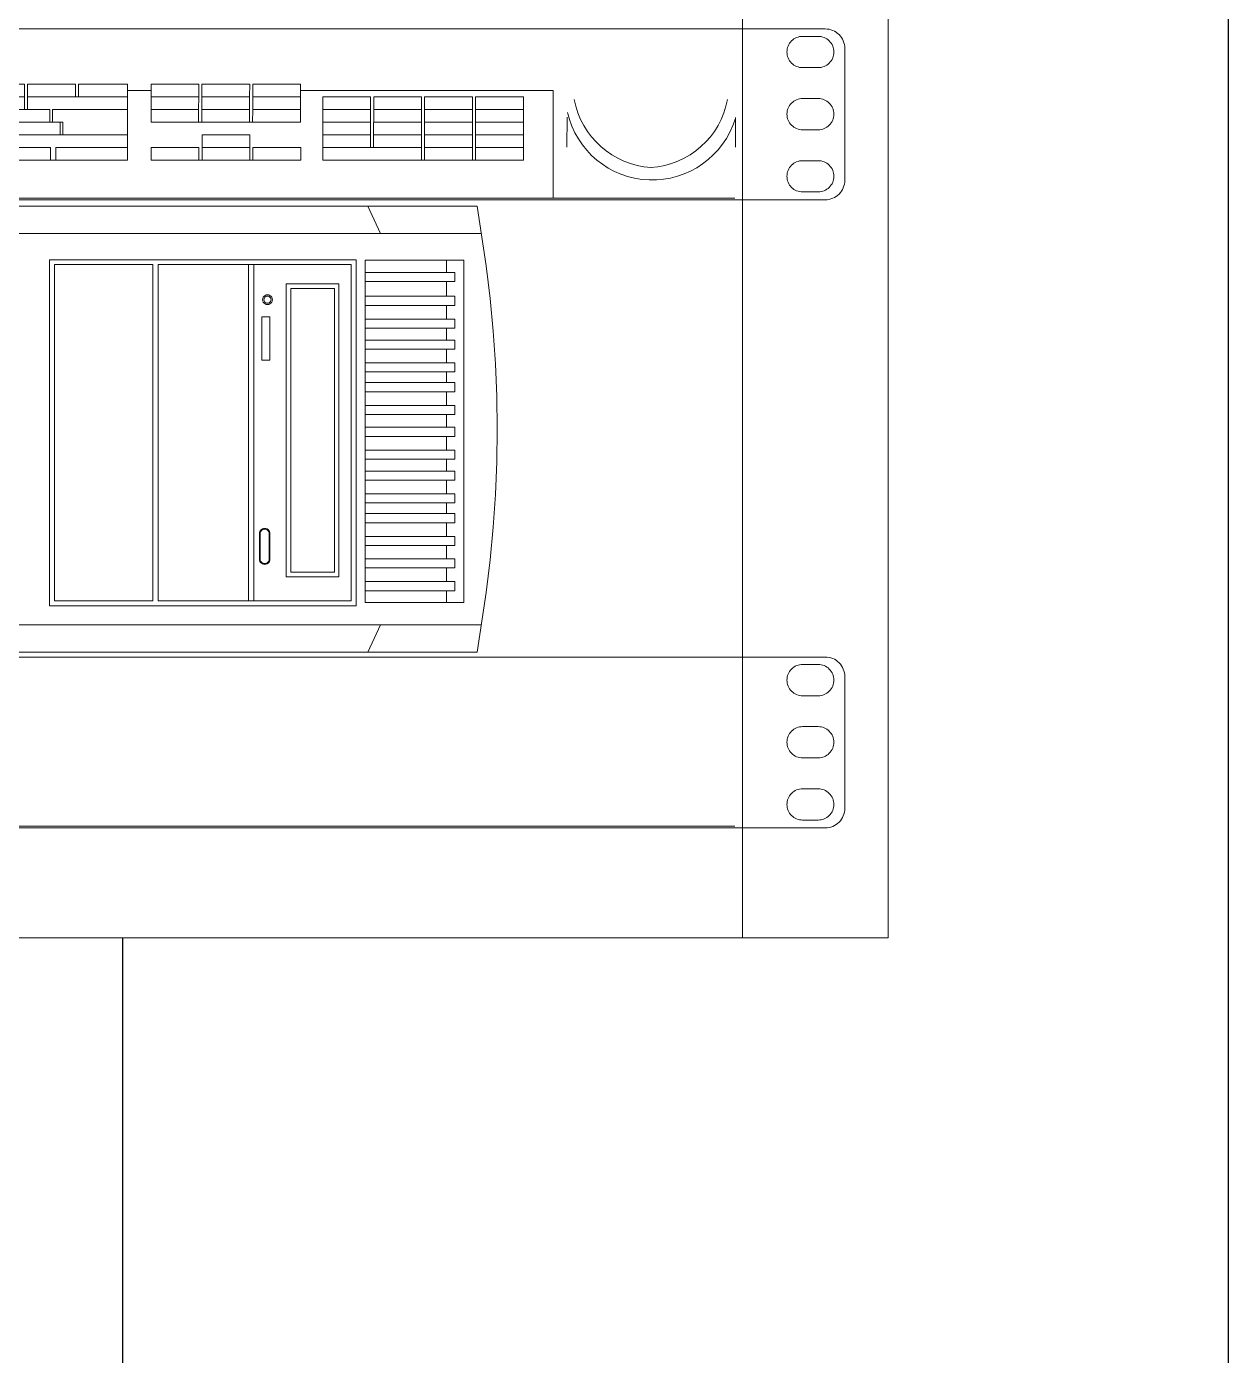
# Model space of a CAD drawing. Header units: millimetres. Extents: x 1256 to 2931, y 3298 to 3694.
# Drawn here: x 2156.78 to 2192.1, y 3433.97 to 3473.02 of the extents above; entities that cross this region are included whole.
import ezdxf

# ---------------------------------------------------------------- set-up
doc = ezdxf.new("R2010")
doc.units = ezdxf.units.MM
doc.layers.get('0').update_dxf_attribs({"color": 250, "lineweight": 5})
for name, color, linetype, lineweight in [('(C)1U - Gestion Cable', 250, 'Continuous', 5), ('Canales', 250, 'Continuous', 25), ('Pantalla Rack', 250, 'Continuous', 5), ('Rack 1 - 2', 250, 'Continuous', 5), ('Servers', 250, 'Continuous', 5)]:
    doc.layers.add(name, color=color, linetype=linetype, lineweight=lineweight)

# ---------------------------------------------------------------- blocks, each defined once
blk = doc.blocks.new('TECLADO FRONTAL')
at = {"color": 250}
for p, q in [((-0.24055, 0.0425), (-0.24055, 0)), ((-0.24055, 0.0425), (-0.22843, 0.0425)), ((-0.22843, 0.045), (-0.22843, 0.015)), ((-0.21013, 0.045), (-0.22843, 0.045)), ((-0.21015, 0.045), (-0.21017, 0.035)), ((-0.21015, 0.0425), (-0.18878, 0.0425)), ((-0.21013, 0.045), (-0.21014, 0.04)), ((-0.18879, 0.04), (-0.18878, 0.045)), ((-0.16986, 0.045), (-0.18878, 0.045)), ((-0.16986, 0.045), (-0.16987, 0.04)), ((-0.16865, 0.04), (-0.16864, 0.045)), ((-0.14973, 0.045), (-0.16864, 0.045)), ((-0.14973, 0.045), (-0.14974, 0.04)), ((-0.14852, 0.04), (-0.14851, 0.045)), ((-0.12959, 0.045), (-0.14851, 0.045)), ((-0.12959, 0.045), (-0.1296, 0.04)), ((-0.12838, 0.04), (-0.12837, 0.045)), ((-0.10945, 0.045), (-0.12837, 0.045)), ((-0.10945, 0.045), (-0.10946, 0.04)), ((-0.10946, 0.0425), (-0.09764, 0.0425)), ((-0.09765, 0.04), (-0.09764, 0.045)), ((-0.07872, 0.045), (-0.09764, 0.045)), ((-0.07872, 0.045), (-0.07873, 0.04)), ((-0.07751, 0.04), (-0.0775, 0.045)), ((-0.05858, 0.045), (-0.0775, 0.045)), ((-0.05858, 0.045), (-0.05859, 0.04)), ((-0.05738, 0.04), (-0.05737, 0.045)), ((-0.01831, 0.045), (-0.05737, 0.045)), ((-0.03845, 0.045), (-0.03846, 0.04)), ((-0.03724, 0.04), (-0.03723, 0.045)), ((-0.01831, 0.045), (-0.01832, 0.04)), ((-0.01832, 0.0425), (-0.00756, 0.0425)), ((-0.00757, 0.04), (-0.00755, 0.045)), ((0.01136, 0.045), (-0.00755, 0.045)), ((0.01136, 0.045), (0.01135, 0.04)), ((0.01257, 0.04), (0.01258, 0.045)), ((0.0315, 0.045), (0.01258, 0.045)), ((0.0315, 0.045), (0.03149, 0.04)), ((0.03271, 0.04), (0.03272, 0.045)), ((0.05163, 0.045), (0.03272, 0.045)), ((0.05163, 0.045), (0.05162, 0.04)), ((0.05284, 0.04), (0.05285, 0.045)), ((0.07226, 0.045), (0.05285, 0.045)), ((0.07226, 0.045), (0.07226, 0.015)), ((0.07226, 0.0425), (0.08154, 0.0425)), ((0.08154, 0.045), (0.08154, 0.03)), ((0.10039, 0.045), (0.08154, 0.045)), ((0.10039, 0.045), (0.10037, 0.04)), ((0.10159, 0.04), (0.1016, 0.045)), ((0.12052, 0.045), (0.1016, 0.045)), ((0.12052, 0.045), (0.12051, 0.04)), ((0.12173, 0.04), (0.12174, 0.045)), ((0.14066, 0.045), (0.12174, 0.045)), ((0.14066, 0.045), (0.14065, 0.04)), ((0.14065, 0.0425), (0.24055, 0.0425)), ((0.24055, 0.0425), (0.24055, 0)), ((-0.21014, 0.04), (-0.22843, 0.04)), ((-0.20895, 0.035), (-0.20894, 0.04)), ((-0.19002, 0.04), (-0.20894, 0.04)), ((-0.19002, 0.04), (-0.19003, 0.035)), ((-0.18882, 0.035), (-0.1888, 0.04)), ((-0.16987, 0.04), (-0.1888, 0.04)), ((-0.16989, 0.04), (-0.1699, 0.035)), ((-0.16868, 0.035), (-0.16867, 0.04)), ((-0.14974, 0.04), (-0.16867, 0.04)), ((-0.14975, 0.04), (-0.14976, 0.035)), ((-0.14854, 0.035), (-0.14853, 0.04)), ((-0.1296, 0.04), (-0.14853, 0.04)), ((-0.12962, 0.04), (-0.12963, 0.035)), ((-0.12841, 0.035), (-0.1284, 0.04)), ((-0.10946, 0.04), (-0.1284, 0.04)), ((-0.10948, 0.04), (-0.10949, 0.035)), ((-0.10827, 0.035), (-0.10826, 0.04)), ((-0.08934, 0.04), (-0.10826, 0.04)), ((-0.08934, 0.04), (-0.08935, 0.035)), ((-0.08813, 0.035), (-0.08812, 0.04)), ((-0.06921, 0.04), (-0.08812, 0.04)), ((-0.06921, 0.04), (-0.06922, 0.035)), ((-0.068, 0.035), (-0.06799, 0.04)), ((-0.04907, 0.04), (-0.06799, 0.04)), ((-0.04907, 0.04), (-0.04908, 0.035)), ((-0.04786, 0.035), (-0.04785, 0.04)), ((-0.02893, 0.04), (-0.04785, 0.04)), ((-0.02893, 0.04), (-0.02895, 0.035)), ((-0.02773, 0.035), (-0.02772, 0.04)), ((-0.0088, 0.04), (-0.02772, 0.04)), ((-0.0088, 0.04), (-0.00881, 0.035)), ((-0.00759, 0.035), (-0.00758, 0.04)), ((0.01135, 0.04), (-0.00758, 0.04)), ((0.01134, 0.04), (0.01133, 0.035)), ((0.01255, 0.035), (0.01256, 0.04)), ((0.03149, 0.04), (0.01256, 0.04)), ((0.03147, 0.04), (0.03146, 0.035)), ((0.03268, 0.035), (0.03269, 0.04)), ((0.07226, 0.04), (0.03269, 0.04)), ((0.10037, 0.04), (0.08154, 0.04)), ((0.10036, 0.04), (0.10035, 0.035)), ((0.10157, 0.035), (0.10158, 0.04)), ((0.12051, 0.04), (0.10158, 0.04)), ((0.1205, 0.04), (0.12049, 0.035)), ((0.1217, 0.035), (0.12171, 0.04)), ((0.14063, 0.04), (0.12171, 0.04)), ((0.14063, 0.04), (0.14062, 0.035)), ((0.14938, 0.04), (0.14938, 0.015)), ((0.16833, 0.04), (0.14938, 0.04)), ((0.16833, 0.04), (0.16829, 0.02)), ((0.16951, 0.02), (0.16955, 0.04)), ((0.18843, 0.04), (0.16955, 0.04)), ((0.18843, 0.04), (0.18843, 0.015)), ((0.18964, 0.04), (0.18964, 0.015)), ((0.20856, 0.04), (0.18964, 0.04)), ((0.20856, 0.04), (0.20856, 0.015)), ((0.20978, 0.04), (0.20978, 0.015)), ((0.22872, 0.04), (0.20978, 0.04)), ((0.2287, 0.04), (0.2287, 0.015)), ((-0.2001, 0.035), (-0.22843, 0.035)), ((-0.2001, 0.035), (-0.20011, 0.03)), ((-0.19889, 0.03), (-0.19888, 0.035)), ((-0.17997, 0.035), (-0.19888, 0.035)), ((-0.17997, 0.035), (-0.17998, 0.03)), ((-0.17876, 0.03), (-0.17875, 0.035)), ((-0.15983, 0.035), (-0.17875, 0.035)), ((-0.15983, 0.035), (-0.15984, 0.03)), ((-0.15862, 0.03), (-0.15861, 0.035)), ((-0.13969, 0.035), (-0.15861, 0.035)), ((-0.13969, 0.035), (-0.1397, 0.03)), ((-0.13849, 0.03), (-0.13848, 0.035)), ((-0.11956, 0.035), (-0.13848, 0.035)), ((-0.11956, 0.035), (-0.11957, 0.03)), ((-0.11835, 0.03), (-0.11834, 0.035)), ((-0.07929, 0.035), (-0.11834, 0.035)), ((-0.09942, 0.035), (-0.09943, 0.03)), ((-0.09821, 0.03), (-0.0982, 0.035)), ((-0.07929, 0.035), (-0.0793, 0.03)), ((-0.07808, 0.03), (-0.07807, 0.035)), ((-0.05915, 0.035), (-0.07807, 0.035)), ((-0.05915, 0.035), (-0.05916, 0.03)), ((-0.05794, 0.03), (-0.05793, 0.035)), ((-0.03901, 0.035), (-0.05793, 0.035)), ((-0.03901, 0.035), (-0.03902, 0.03)), ((-0.03781, 0.03), (-0.03779, 0.035)), ((-0.01888, 0.035), (-0.03779, 0.035)), ((-0.01888, 0.035), (-0.01889, 0.03)), ((-0.01767, 0.03), (-0.01766, 0.035)), ((0.00126, 0.035), (-0.01766, 0.035)), ((0.00126, 0.035), (0.00125, 0.03)), ((0.00247, 0.03), (0.00248, 0.035)), ((0.02139, 0.035), (0.00248, 0.035)), ((0.02139, 0.035), (0.02138, 0.03)), ((0.0226, 0.03), (0.02261, 0.035)), ((0.04153, 0.035), (0.02261, 0.035)), ((0.04153, 0.035), (0.04152, 0.03)), ((0.0426, 0.035), (0.04259, 0.03)), ((0.07226, 0.035), (0.0426, 0.035)), ((0.10035, 0.035), (0.08154, 0.035)), ((0.10035, 0.035), (0.10034, 0.03)), ((0.10156, 0.03), (0.10157, 0.035)), ((0.12049, 0.035), (0.10157, 0.035)), ((0.12049, 0.035), (0.12048, 0.03)), ((0.12169, 0.03), (0.1217, 0.035)), ((0.14062, 0.035), (0.1217, 0.035)), ((0.14062, 0.035), (0.14061, 0.03)), ((0.16832, 0.035), (0.14938, 0.035)), ((0.18843, 0.035), (0.16954, 0.035)), ((0.20856, 0.035), (0.18964, 0.035)), ((0.22872, 0.035), (0.20978, 0.035)), ((-0.19573, 0.03), (-0.22843, 0.03)), ((-0.19573, 0.03), (-0.19574, 0.025)), ((-0.19452, 0.025), (-0.19451, 0.03)), ((-0.17559, 0.03), (-0.19451, 0.03)), ((-0.17559, 0.03), (-0.1756, 0.025)), ((-0.17439, 0.025), (-0.17438, 0.03)), ((-0.15546, 0.03), (-0.17438, 0.03)), ((-0.15546, 0.03), (-0.15547, 0.025)), ((-0.15425, 0.025), (-0.15424, 0.03)), ((-0.13532, 0.03), (-0.15424, 0.03)), ((-0.13532, 0.03), (-0.13533, 0.025)), ((-0.13411, 0.025), (-0.1341, 0.03)), ((-0.11519, 0.03), (-0.1341, 0.03)), ((-0.11519, 0.03), (-0.1152, 0.025)), ((-0.11398, 0.025), (-0.11397, 0.03)), ((-0.07491, 0.03), (-0.11397, 0.03)), ((-0.09505, 0.03), (-0.09506, 0.025)), ((-0.09384, 0.025), (-0.09383, 0.03)), ((-0.07491, 0.03), (-0.07492, 0.025)), ((-0.07371, 0.025), (-0.0737, 0.03)), ((-0.05478, 0.03), (-0.0737, 0.03)), ((-0.05478, 0.03), (-0.05479, 0.025)), ((-0.05357, 0.025), (-0.05356, 0.03)), ((-0.03464, 0.03), (-0.05356, 0.03)), ((-0.03464, 0.03), (-0.03465, 0.025)), ((-0.03343, 0.025), (-0.03342, 0.03)), ((-0.01451, 0.03), (-0.03342, 0.03)), ((-0.01451, 0.03), (-0.01452, 0.025)), ((-0.0133, 0.025), (-0.01329, 0.03)), ((0.04561, 0.03), (-0.01329, 0.03)), ((0.00563, 0.03), (0.00562, 0.025)), ((0.00684, 0.025), (0.00685, 0.03)), ((0.02577, 0.03), (0.02576, 0.025)), ((0.02684, 0.03), (0.02683, 0.025)), ((0.04561, 0.03), (0.0456, 0.025)), ((0.04561, 0.03), (0.04672, 0.03)), ((0.04672, 0.03), (0.04671, 0.025)), ((0.14061, 0.03), (0.08154, 0.03)), ((0.16831, 0.03), (0.14938, 0.03)), ((0.18843, 0.03), (0.16953, 0.03)), ((0.20856, 0.03), (0.18964, 0.03)), ((0.22872, 0.03), (0.20978, 0.03)), ((-0.22844, 0.025), (-0.18408, 0.025)), ((-0.18408, 0.025), (-0.22844, 0.025)), ((-0.18408, 0.025), (-0.18409, 0.02)), ((-0.18288, 0.02), (-0.18286, 0.025)), ((-0.18286, 0.025), (-0.16395, 0.025)), ((-0.16395, 0.025), (-0.18286, 0.025)), ((-0.16395, 0.025), (-0.16396, 0.02)), ((-0.16274, 0.02), (-0.16273, 0.025)), ((-0.16273, 0.025), (-0.14381, 0.025)), ((-0.14381, 0.025), (-0.16273, 0.025)), ((-0.14381, 0.025), (-0.14382, 0.02)), ((-0.1426, 0.02), (-0.14259, 0.025)), ((-0.14259, 0.025), (-0.12368, 0.025)), ((-0.12368, 0.025), (-0.14259, 0.025)), ((-0.12368, 0.025), (-0.12369, 0.02)), ((-0.12247, 0.02), (-0.12246, 0.025)), ((-0.12246, 0.025), (-0.0834, 0.025)), ((-0.0834, 0.025), (-0.12246, 0.025)), ((-0.10354, 0.025), (-0.10355, 0.02)), ((-0.10233, 0.02), (-0.10232, 0.025)), ((-0.0834, 0.025), (-0.08341, 0.02)), ((-0.08219, 0.02), (-0.08218, 0.025)), ((-0.08218, 0.025), (-0.06327, 0.025)), ((-0.06327, 0.025), (-0.08218, 0.025)), ((-0.06327, 0.025), (-0.06328, 0.02)), ((-0.06206, 0.02), (-0.06205, 0.025)), ((-0.06205, 0.025), (-0.04313, 0.025)), ((-0.04313, 0.025), (-0.06205, 0.025)), ((-0.04313, 0.025), (-0.04314, 0.02)), ((-0.04192, 0.02), (-0.04191, 0.025)), ((-0.04191, 0.025), (-0.02299, 0.025)), ((-0.02299, 0.025), (-0.04191, 0.025)), ((-0.02299, 0.025), (-0.02301, 0.02)), ((-0.02179, 0.02), (-0.02178, 0.025)), ((-0.02178, 0.025), (-0.00286, 0.025)), ((-0.00286, 0.025), (-0.02178, 0.025)), ((-0.00286, 0.025), (-0.00287, 0.02)), ((-0.00165, 0.02), (-0.00164, 0.025)), ((-0.00164, 0.025), (0.01728, 0.025)), ((0.01728, 0.025), (-0.00164, 0.025)), ((0.01728, 0.025), (0.01727, 0.02)), ((0.01849, 0.02), (0.0185, 0.025)), ((0.0185, 0.025), (0.07226, 0.025)), ((0.07226, 0.025), (0.0185, 0.025)), ((0.10168, 0.02), (0.10169, 0.025)), ((0.10169, 0.025), (0.12061, 0.025)), ((0.12061, 0.025), (0.10169, 0.025)), ((0.12061, 0.025), (0.1206, 0.02)), ((0.14938, 0.025), (0.1683, 0.025)), ((0.16952, 0.025), (0.18843, 0.025)), ((0.18843, 0.025), (0.16952, 0.025)), ((0.18964, 0.025), (0.20856, 0.025)), ((0.20856, 0.025), (0.18964, 0.025)), ((0.20978, 0.025), (0.22871, 0.025)), ((0.22871, 0.025), (0.20978, 0.025)), ((-0.22845, 0.02), (-0.19998, 0.02)), ((-0.22843, 0.02), (-0.19998, 0.02)), ((-0.19998, 0.02), (-0.19998, 0.015)), ((-0.19779, 0.02), (-0.17978, 0.02)), ((-0.19779, 0.02), (-0.19779, 0.015)), ((-0.19779, 0.02), (-0.17978, 0.02)), ((-0.17978, 0.02), (-0.17978, 0.015)), ((-0.17757, 0.02), (-0.14912, 0.02)), ((-0.17757, 0.02), (-0.17757, 0.015)), ((-0.17757, 0.02), (-0.14912, 0.02)), ((-0.14912, 0.02), (-0.14912, 0.015)), ((-0.1479, 0.02), (-0.00817, 0.02)), ((-0.1479, 0.02), (-0.1479, 0.015)), ((-0.1479, 0.02), (-0.00817, 0.02)), ((-0.00817, 0.02), (-0.00817, 0.015)), ((-0.00695, 0.02), (0.02151, 0.02)), ((-0.00695, 0.02), (-0.00695, 0.015)), ((-0.00695, 0.02), (0.02151, 0.02)), ((0.02151, 0.02), (0.02151, 0.015)), ((0.0237, 0.02), (0.04172, 0.02)), ((0.0237, 0.02), (0.0237, 0.015)), ((0.0237, 0.02), (0.04172, 0.02)), ((0.04172, 0.02), (0.04172, 0.015)), ((0.04392, 0.02), (0.07226, 0.02)), ((0.04392, 0.02), (0.04392, 0.015)), ((0.04392, 0.02), (0.07226, 0.02)), ((0.08154, 0.02), (0.10046, 0.02)), ((0.08154, 0.02), (0.08154, 0.015)), ((0.08154, 0.02), (0.10046, 0.02)), ((0.10046, 0.02), (0.10046, 0.015)), ((0.10168, 0.02), (0.12059, 0.02)), ((0.10168, 0.02), (0.10168, 0.015)), ((0.10168, 0.02), (0.12059, 0.02)), ((0.12059, 0.02), (0.12059, 0.015)), ((0.12181, 0.02), (0.14073, 0.02)), ((0.12181, 0.02), (0.12181, 0.015)), ((0.12181, 0.02), (0.14073, 0.02)), ((0.14073, 0.02), (0.14073, 0.015)), ((0.14938, 0.02), (0.18843, 0.02)), ((0.14938, 0.02), (0.18843, 0.02)), ((0.18964, 0.02), (0.20856, 0.02)), ((0.18964, 0.02), (0.20856, 0.02)), ((0.20978, 0.02), (0.2287, 0.02)), ((0.20978, 0.02), (0.2287, 0.02)), ((-0.22843, 0.015), (0.07226, 0.015)), ((0.08154, 0.015), (0.14073, 0.015)), ((0.14938, 0.015), (0.2287, 0.015)), ((-0.24055, 0), (0.24055, 0))]:
    blk.add_line(p, q, dxfattribs=at)
blk = doc.blocks.new('MOUSE FRONTAL')
at = {"color": 250}
for p, q in [((-0.03329, 0.02004), (-0.03327, 0.03198)), ((0.03327, 0.03187), (0.03329, 0.02004)), ((-0.01329, 0), (0.01329, 0))]:
    blk.add_line(p, q, dxfattribs=at)
for centre, radius, start, end in [((0.00192, 0.04488), 0.03284, 190.3137, 266.5671), ((-0.00211, 0.04488), 0.03284, 273.4329, 349.6863), ((0.00042, 0.04151), 0.03438, 192.9176, 342.8701)]:
    blk.add_arc(centre, radius, start, end, dxfattribs=at)

msp = doc.modelspace()

# ---------------------------------------------------------------- linework, layer by layer
at = {"layer": '(C)1U - Gestion Cable'}
for points in [[(2128.953, 3472.952), (2180.255, 3472.952)], [(2180.255, 3467.931), (2128.953, 3467.931)], [(2128.953, 3454.494), (2180.255, 3454.494)], [(2180.255, 3449.473), (2128.953, 3449.473)]]:
    msp.add_lwpolyline(points, dxfattribs=at)
for points in [[(2180.255, 3472.952, -0.414214), (2180.83, 3472.377), (2180.83, 3468.505, -0.414214), (2180.255, 3467.931)], [(2180.255, 3454.494, -0.414214), (2180.83, 3453.919), (2180.83, 3450.047, -0.414214), (2180.255, 3449.473)]]:
    msp.add_lwpolyline(points, format="xyb", dxfattribs=at)
for points in [[(2180.049, 3471.814), (2179.589, 3471.814, -0.414214), (2179.129, 3472.274), (2179.129, 3472.274, -0.414214), (2179.589, 3472.734), (2180.049, 3472.734, -0.414214), (2180.508, 3472.274), (2180.508, 3472.274, -0.414214)], [(2180.049, 3469.987), (2179.589, 3469.987, -0.414214), (2179.129, 3470.447), (2179.129, 3470.447, -0.414214), (2179.589, 3470.907), (2180.049, 3470.907, -0.414214), (2180.508, 3470.447), (2180.508, 3470.447, -0.414214)], [(2180.049, 3468.161), (2179.589, 3468.161, -0.414214), (2179.129, 3468.62), (2179.129, 3468.62, -0.414214), (2179.589, 3469.08), (2180.049, 3469.08, -0.414214), (2180.508, 3468.62), (2180.508, 3468.62, -0.414214)], [(2180.049, 3453.356), (2179.589, 3453.356, -0.414214), (2179.129, 3453.816), (2179.129, 3453.816, -0.414214), (2179.589, 3454.276), (2180.049, 3454.276, -0.414214), (2180.508, 3453.816), (2180.508, 3453.816, -0.414214)], [(2180.049, 3451.53), (2179.589, 3451.53, -0.414214), (2179.129, 3451.989), (2179.129, 3451.989, -0.414214), (2179.589, 3452.449), (2180.049, 3452.449, -0.414214), (2180.508, 3451.989), (2180.508, 3451.989, -0.414214)], [(2180.049, 3449.703), (2179.589, 3449.703, -0.414214), (2179.129, 3450.162), (2179.129, 3450.162, -0.414214), (2179.589, 3450.622), (2180.049, 3450.622, -0.414214), (2180.508, 3450.162), (2180.508, 3450.162, -0.414214)]]:
    msp.add_lwpolyline(points, format="xyb", close=True, dxfattribs=at)
for p, q in [((2177.819, 3446.239), (2177.819, 3516.239)), ((2154.379, 3467.983), (2177.593, 3467.983)), ((2154.379, 3449.525), (2177.593, 3449.525))]:
    msp.add_line(p, q)
at = {"layer": 'Canales'}
for p, q in [((2192.104, 3406.239), (2192.104, 3535.239)), ((2159.604, 3446.239), (2159.604, 3436.239)), ((2159.604, 3436.239), (2159.604, 3431.239))]:
    msp.add_line(p, q, dxfattribs=at)
at = {"layer": 'Rack 1 - 2'}
for p, q in [((2182.104, 3446.239), (2182.104, 3516.239)), ((2149.604, 3446.239), (2159.604, 3446.239)), ((2159.604, 3446.239), (2182.104, 3446.239))]:
    msp.add_line(p, q, dxfattribs=at)
at = {"layer": 'Servers'}
for p, q in [((2170.024, 3467.748), (2139.185, 3467.748)), ((2139.185, 3467.748), (2170.024, 3467.748)), ((2167.184, 3466.938), (2166.81, 3467.748)), ((2170.287, 3465.987), (2170.024, 3467.748)), ((2167.184, 3466.938), (2140.423, 3466.938)), ((2165.571, 3466.938), (2170.145, 3466.938)), ((2157.458, 3455.997), (2157.458, 3466.169)), ((2157.458, 3466.169), (2166.469, 3466.169)), ((2166.469, 3466.169), (2166.469, 3455.997)), ((2166.737, 3465.796), (2166.737, 3466.158)), ((2166.737, 3466.158), (2169.127, 3466.158)), ((2169.127, 3466.158), (2169.127, 3465.796)), ((2169.127, 3466.158), (2169.629, 3466.158)), ((2169.629, 3466.158), (2169.629, 3456.101)), ((2160.49, 3466.025), (2157.602, 3466.025)), ((2157.602, 3466.025), (2157.602, 3456.141)), ((2160.49, 3466.025), (2160.49, 3456.141)), ((2163.308, 3466.025), (2160.647, 3466.025)), ((2160.647, 3456.141), (2160.647, 3466.025)), ((2163.308, 3466.025), (2163.308, 3456.141)), ((2163.464, 3466.025), (2163.308, 3466.025)), ((2163.464, 3456.141), (2163.464, 3466.025)), ((2166.325, 3466.025), (2163.464, 3466.025)), ((2166.325, 3456.141), (2166.325, 3466.025)), ((2166.737, 3465.527), (2166.737, 3465.796)), ((2169.127, 3465.796), (2166.737, 3465.796)), ((2169.368, 3465.796), (2169.127, 3465.796)), ((2169.368, 3465.796), (2169.368, 3465.527)), ((2170.403, 3465.032), (2170.287, 3465.987)), ((2164.411, 3465.457), (2165.964, 3465.457)), ((2164.411, 3456.854), (2164.411, 3465.457)), ((2165.964, 3465.457), (2165.964, 3456.854)), ((2166.737, 3465.527), (2169.127, 3465.527)), ((2166.737, 3465.095), (2166.737, 3465.527)), ((2169.127, 3465.527), (2169.127, 3465.095)), ((2169.127, 3465.527), (2169.368, 3465.527)), ((2163.722, 3465.033), (2163.717, 3464.995)), ((2163.717, 3464.995), (2163.722, 3464.958)), ((2163.737, 3465.068), (2163.722, 3465.033)), ((2163.76, 3465.098), (2163.737, 3465.068)), ((2163.762, 3465.022), (2163.758, 3464.995)), ((2163.758, 3464.995), (2163.762, 3464.968)), ((2163.79, 3465.121), (2163.76, 3465.098)), ((2163.772, 3465.047), (2163.762, 3465.022)), ((2163.762, 3464.968), (2163.772, 3464.943)), ((2163.789, 3465.069), (2163.772, 3465.047)), ((2163.81, 3465.085), (2163.789, 3465.069)), ((2163.825, 3465.135), (2163.79, 3465.121)), ((2163.835, 3465.095), (2163.81, 3465.085)), ((2163.862, 3465.14), (2163.825, 3465.135)), ((2163.862, 3465.099), (2163.835, 3465.095)), ((2163.9, 3465.135), (2163.862, 3465.14)), ((2163.889, 3465.095), (2163.862, 3465.099)), ((2163.914, 3465.085), (2163.889, 3465.095)), ((2163.935, 3465.121), (2163.9, 3465.135)), ((2163.935, 3465.069), (2163.914, 3465.085)), ((2163.965, 3465.098), (2163.935, 3465.121)), ((2163.952, 3465.047), (2163.935, 3465.069)), ((2163.962, 3465.022), (2163.952, 3465.047)), ((2163.952, 3464.943), (2163.962, 3464.968)), ((2163.966, 3464.995), (2163.962, 3465.022)), ((2163.962, 3464.968), (2163.966, 3464.995)), ((2163.988, 3465.068), (2163.965, 3465.098)), ((2164.002, 3465.033), (2163.988, 3465.068)), ((2164.007, 3464.995), (2164.002, 3465.033)), ((2164.002, 3464.958), (2164.007, 3464.995)), ((2164.546, 3465.321), (2164.546, 3456.989)), ((2165.829, 3465.321), (2164.546, 3465.321)), ((2165.829, 3456.989), (2165.829, 3465.321)), ((2166.737, 3464.826), (2166.737, 3465.095)), ((2169.127, 3465.095), (2166.737, 3465.095)), ((2169.368, 3465.095), (2169.127, 3465.095)), ((2169.368, 3465.095), (2169.368, 3464.826)), ((2170.494, 3464.074), (2170.403, 3465.032)), ((2163.722, 3464.958), (2163.737, 3464.923)), ((2163.737, 3464.923), (2163.76, 3464.893)), ((2163.76, 3464.893), (2163.79, 3464.87)), ((2163.772, 3464.943), (2163.789, 3464.922)), ((2163.789, 3464.922), (2163.81, 3464.905)), ((2163.79, 3464.87), (2163.825, 3464.855)), ((2163.81, 3464.905), (2163.835, 3464.895)), ((2163.825, 3464.855), (2163.862, 3464.85)), ((2163.835, 3464.895), (2163.862, 3464.892)), ((2163.862, 3464.892), (2163.889, 3464.895)), ((2163.862, 3464.85), (2163.9, 3464.855)), ((2163.889, 3464.895), (2163.914, 3464.905)), ((2163.9, 3464.855), (2163.935, 3464.87)), ((2163.914, 3464.905), (2163.935, 3464.922)), ((2163.935, 3464.922), (2163.952, 3464.943)), ((2163.935, 3464.87), (2163.965, 3464.893)), ((2163.965, 3464.893), (2163.988, 3464.923)), ((2163.988, 3464.923), (2164.002, 3464.958)), ((2166.737, 3464.826), (2169.127, 3464.826)), ((2166.737, 3464.425), (2166.737, 3464.826)), ((2169.127, 3464.826), (2169.127, 3464.425)), ((2169.127, 3464.826), (2169.368, 3464.826)), ((2163.695, 3464.49), (2163.935, 3464.49)), ((2163.695, 3463.214), (2163.695, 3464.49)), ((2163.935, 3464.49), (2163.935, 3463.214)), ((2166.737, 3464.157), (2166.737, 3464.425)), ((2169.127, 3464.425), (2166.737, 3464.425)), ((2169.368, 3464.425), (2169.127, 3464.425)), ((2169.368, 3464.425), (2169.368, 3464.157)), ((2166.737, 3464.157), (2169.127, 3464.157)), ((2166.737, 3463.808), (2166.737, 3464.157)), ((2166.737, 3463.539), (2166.737, 3463.808)), ((2169.127, 3463.808), (2166.737, 3463.808)), ((2169.127, 3464.157), (2169.127, 3463.808)), ((2169.127, 3464.157), (2169.368, 3464.157)), ((2169.368, 3463.808), (2169.127, 3463.808)), ((2169.368, 3463.808), (2169.368, 3463.539)), ((2170.559, 3463.114), (2170.494, 3464.074)), ((2166.737, 3463.539), (2169.127, 3463.539)), ((2166.737, 3463.139), (2166.737, 3463.539)), ((2169.127, 3463.539), (2169.127, 3463.139)), ((2169.127, 3463.539), (2169.368, 3463.539)), ((2163.935, 3463.214), (2163.695, 3463.214)), ((2166.737, 3462.87), (2166.737, 3463.139)), ((2169.127, 3463.139), (2166.737, 3463.139)), ((2169.368, 3463.139), (2169.127, 3463.139)), ((2169.368, 3463.139), (2169.368, 3462.87)), ((2170.598, 3462.152), (2170.559, 3463.114)), ((2166.737, 3462.87), (2169.127, 3462.87)), ((2166.737, 3462.558), (2166.737, 3462.87)), ((2169.127, 3462.87), (2169.127, 3462.558)), ((2169.127, 3462.87), (2169.368, 3462.87)), ((2166.737, 3462.289), (2166.737, 3462.558)), ((2169.127, 3462.558), (2166.737, 3462.558)), ((2166.737, 3462.289), (2169.127, 3462.289)), ((2166.737, 3461.889), (2166.737, 3462.289)), ((2169.368, 3462.558), (2169.127, 3462.558)), ((2169.127, 3462.289), (2169.127, 3461.889)), ((2169.127, 3462.289), (2169.368, 3462.289)), ((2169.368, 3462.558), (2169.368, 3462.289)), ((2166.737, 3461.62), (2166.737, 3461.889)), ((2169.127, 3461.889), (2166.737, 3461.889)), ((2169.368, 3461.889), (2169.127, 3461.889)), ((2169.368, 3461.889), (2169.368, 3461.62)), ((2170.611, 3461.19), (2170.598, 3462.152)), ((2166.737, 3461.62), (2169.127, 3461.62)), ((2166.737, 3461.246), (2166.737, 3461.62)), ((2169.127, 3461.62), (2169.127, 3461.246)), ((2169.127, 3461.62), (2169.368, 3461.62)), ((2166.737, 3460.977), (2166.737, 3461.246)), ((2169.127, 3461.246), (2166.737, 3461.246)), ((2169.368, 3461.246), (2169.127, 3461.246)), ((2169.368, 3461.246), (2169.368, 3460.977)), ((2170.598, 3460.228), (2170.611, 3461.19)), ((2166.737, 3460.977), (2169.127, 3460.977)), ((2166.737, 3460.576), (2166.737, 3460.977)), ((2169.127, 3460.977), (2169.127, 3460.576)), ((2169.127, 3460.977), (2169.368, 3460.977)), ((2166.737, 3460.307), (2166.737, 3460.576)), ((2169.127, 3460.576), (2166.737, 3460.576)), ((2166.737, 3460.307), (2169.127, 3460.307)), ((2166.737, 3459.959), (2166.737, 3460.307)), ((2169.368, 3460.576), (2169.127, 3460.576)), ((2169.127, 3460.307), (2169.127, 3459.959)), ((2169.127, 3460.307), (2169.368, 3460.307)), ((2169.368, 3460.576), (2169.368, 3460.307)), ((2166.737, 3459.69), (2166.737, 3459.959)), ((2169.127, 3459.959), (2166.737, 3459.959)), ((2169.368, 3459.959), (2169.127, 3459.959)), ((2169.368, 3459.959), (2169.368, 3459.69)), ((2170.559, 3459.267), (2170.598, 3460.228)), ((2166.737, 3459.69), (2169.127, 3459.69)), ((2166.737, 3459.29), (2166.737, 3459.69)), ((2169.127, 3459.69), (2169.127, 3459.29)), ((2169.127, 3459.69), (2169.368, 3459.69)), ((2166.737, 3459.021), (2166.737, 3459.29)), ((2169.127, 3459.29), (2166.737, 3459.29)), ((2169.368, 3459.29), (2169.127, 3459.29)), ((2169.368, 3459.29), (2169.368, 3459.021)), ((2170.494, 3458.307), (2170.559, 3459.267)), ((2166.737, 3459.021), (2169.127, 3459.021)), ((2166.737, 3458.709), (2166.737, 3459.021)), ((2169.127, 3459.021), (2169.127, 3458.709)), ((2169.127, 3459.021), (2169.368, 3459.021)), ((2166.737, 3458.44), (2166.737, 3458.709)), ((2169.127, 3458.709), (2166.737, 3458.709)), ((2166.737, 3458.44), (2169.127, 3458.44)), ((2166.737, 3458.04), (2166.737, 3458.44)), ((2169.368, 3458.709), (2169.127, 3458.709)), ((2169.127, 3458.44), (2169.127, 3458.04)), ((2169.127, 3458.44), (2169.368, 3458.44)), ((2169.368, 3458.709), (2169.368, 3458.44)), ((2163.642, 3458.186), (2163.63, 3458.153)), ((2163.63, 3457.337), (2163.63, 3458.153)), ((2163.66, 3458.215), (2163.642, 3458.186)), ((2163.661, 3458.177), (2163.652, 3458.15)), ((2163.652, 3458.15), (2163.652, 3457.341)), ((2163.685, 3458.24), (2163.66, 3458.215)), ((2163.677, 3458.202), (2163.661, 3458.177)), ((2163.699, 3458.223), (2163.677, 3458.202)), ((2163.715, 3458.258), (2163.685, 3458.24)), ((2163.724, 3458.239), (2163.699, 3458.223)), ((2163.747, 3458.27), (2163.715, 3458.258)), ((2163.752, 3458.249), (2163.724, 3458.239)), ((2163.782, 3458.274), (2163.747, 3458.27)), ((2163.782, 3458.252), (2163.752, 3458.249)), ((2163.816, 3458.27), (2163.782, 3458.274)), ((2163.812, 3458.249), (2163.782, 3458.252)), ((2163.84, 3458.239), (2163.812, 3458.249)), ((2163.849, 3458.258), (2163.816, 3458.27)), ((2163.865, 3458.223), (2163.84, 3458.239)), ((2163.879, 3458.24), (2163.849, 3458.258)), ((2163.886, 3458.202), (2163.865, 3458.223)), ((2163.903, 3458.215), (2163.879, 3458.24)), ((2163.902, 3458.177), (2163.886, 3458.202)), ((2163.912, 3458.15), (2163.902, 3458.177)), ((2163.922, 3458.186), (2163.903, 3458.215)), ((2163.912, 3457.341), (2163.912, 3458.15)), ((2163.934, 3458.153), (2163.922, 3458.186)), ((2163.934, 3458.153), (2163.934, 3457.337)), ((2166.737, 3457.771), (2166.737, 3458.04)), ((2169.127, 3458.04), (2166.737, 3458.04)), ((2169.368, 3458.04), (2169.127, 3458.04)), ((2169.368, 3458.04), (2169.368, 3457.771)), ((2170.403, 3457.349), (2170.494, 3458.307)), ((2166.737, 3457.771), (2169.127, 3457.771)), ((2166.737, 3457.381), (2166.737, 3457.771)), ((2169.127, 3457.771), (2169.127, 3457.381)), ((2169.127, 3457.771), (2169.368, 3457.771)), ((2163.63, 3457.337), (2163.642, 3457.305)), ((2163.642, 3457.305), (2163.66, 3457.275)), ((2163.652, 3457.341), (2163.661, 3457.314)), ((2163.66, 3457.275), (2163.685, 3457.251)), ((2163.661, 3457.314), (2163.677, 3457.289)), ((2163.677, 3457.289), (2163.699, 3457.268)), ((2163.685, 3457.251), (2163.715, 3457.232)), ((2163.699, 3457.268), (2163.724, 3457.252)), ((2163.715, 3457.232), (2163.747, 3457.221)), ((2163.724, 3457.252), (2163.752, 3457.242)), ((2163.747, 3457.221), (2163.782, 3457.217)), ((2163.752, 3457.242), (2163.782, 3457.239)), ((2163.782, 3457.239), (2163.812, 3457.242)), ((2163.782, 3457.217), (2163.816, 3457.221)), ((2163.812, 3457.242), (2163.84, 3457.252)), ((2163.816, 3457.221), (2163.849, 3457.232)), ((2163.84, 3457.252), (2163.865, 3457.268)), ((2163.849, 3457.232), (2163.879, 3457.251)), ((2163.865, 3457.268), (2163.886, 3457.289)), ((2163.879, 3457.251), (2163.903, 3457.275)), ((2163.886, 3457.289), (2163.902, 3457.314)), ((2163.902, 3457.314), (2163.912, 3457.341)), ((2163.903, 3457.275), (2163.922, 3457.305)), ((2163.922, 3457.305), (2163.934, 3457.337)), ((2166.737, 3457.112), (2166.737, 3457.381)), ((2169.127, 3457.381), (2166.737, 3457.381)), ((2169.368, 3457.381), (2169.127, 3457.381)), ((2169.368, 3457.381), (2169.368, 3457.112)), ((2170.287, 3456.394), (2170.403, 3457.349)), ((2165.964, 3456.854), (2164.411, 3456.854)), ((2164.546, 3456.989), (2165.829, 3456.989)), ((2166.737, 3457.112), (2169.127, 3457.112)), ((2166.737, 3456.711), (2166.737, 3457.112)), ((2169.127, 3457.112), (2169.127, 3456.711)), ((2169.127, 3457.112), (2169.368, 3457.112)), ((2166.737, 3456.443), (2166.737, 3456.711)), ((2169.127, 3456.711), (2166.737, 3456.711)), ((2166.737, 3456.443), (2169.127, 3456.443)), ((2166.737, 3456.101), (2166.737, 3456.443)), ((2169.368, 3456.711), (2169.127, 3456.711)), ((2169.127, 3456.443), (2169.127, 3456.101)), ((2169.127, 3456.443), (2169.368, 3456.443)), ((2169.368, 3456.711), (2169.368, 3456.443)), ((2170.024, 3454.632), (2170.287, 3456.394)), ((2166.469, 3455.997), (2157.458, 3455.997)), ((2157.602, 3456.141), (2160.49, 3456.141)), ((2160.647, 3456.141), (2163.308, 3456.141)), ((2163.308, 3456.141), (2163.464, 3456.141)), ((2163.464, 3456.141), (2166.325, 3456.141)), ((2169.127, 3456.101), (2166.737, 3456.101)), ((2169.629, 3456.101), (2169.127, 3456.101)), ((2167.184, 3455.442), (2140.423, 3455.442)), ((2165.571, 3455.442), (2170.145, 3455.442)), ((2167.184, 3455.442), (2166.81, 3454.632)), ((2139.185, 3454.632), (2166.81, 3454.632)), ((2170.024, 3454.632), (2139.185, 3454.632))]:
    msp.add_line(p, q, dxfattribs=at)

# ---------------------------------------------------------------- block references
at = {"layer": 'Pantalla Rack', "color": 250, "xscale": 74.34576990001176, "yscale": 74.34576990001176, "zscale": 74.34576990001176}
msp.add_blockref('MOUSE FRONTAL', (2175.139, 3467.983), dxfattribs=at)
at = {"layer": 'Pantalla Rack', "xscale": 74.34576990001176, "yscale": 74.34576990001176, "zscale": 74.34576990001176}
msp.add_blockref('TECLADO FRONTAL', (2154.379, 3467.983), dxfattribs=at)

doc.saveas('drawing.dxf')
